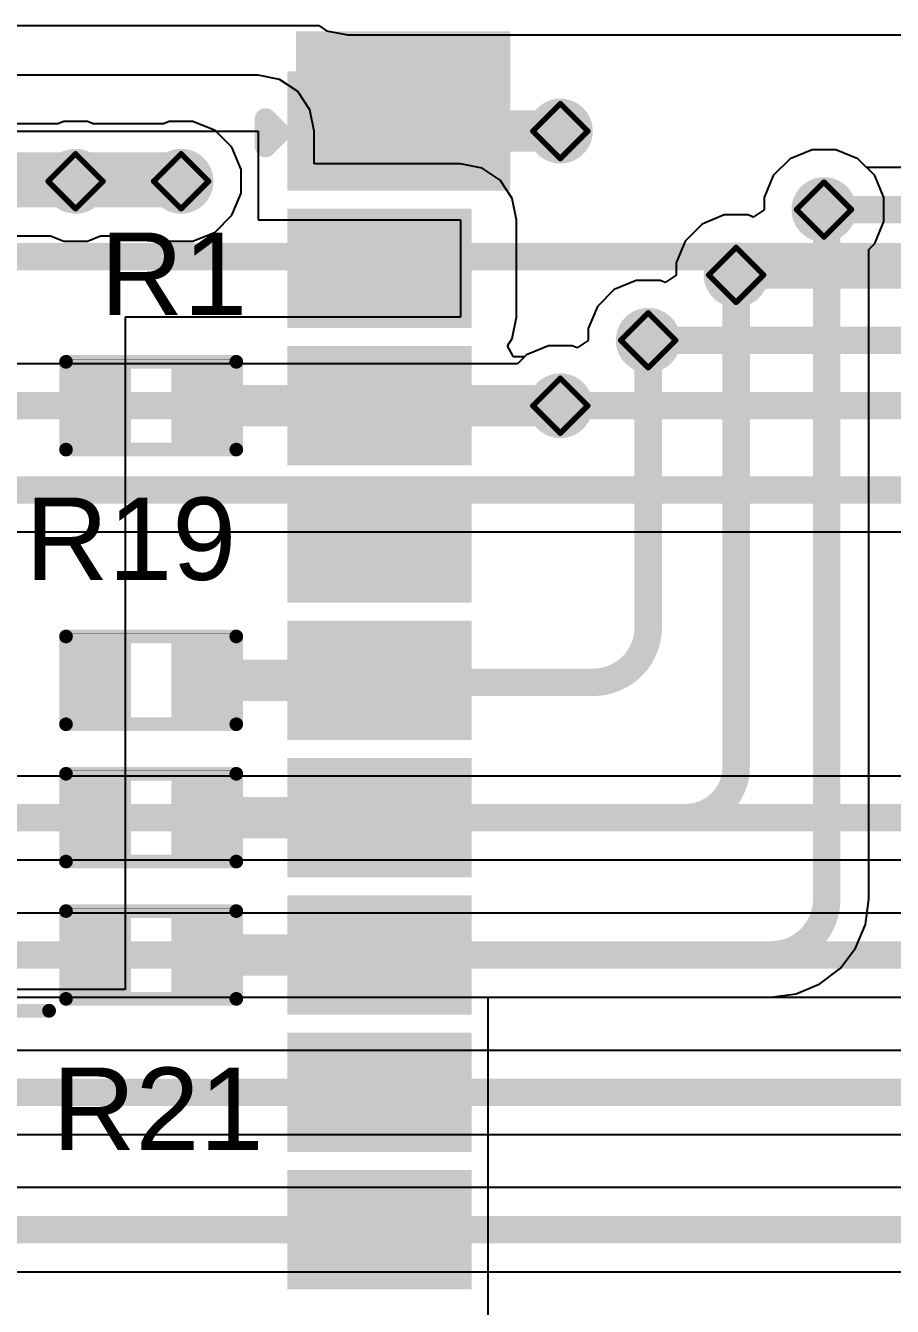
# Model space of a CAD drawing. Header units: inches. Extents: x -4 to 238, y -5 to 115.
# Drawn here: x 39 to 47.01, y 37.08 to 48.92 of the extents above; entities that cross this region are included whole.
import ezdxf

# ---------------------------------------------------------------- set-up
doc = ezdxf.new("R2010")
doc.units = ezdxf.units.IN
for name, color, linetype in [('Bottom Layer', 5, 'Continuous'), ('Drill Drawing', 1, 'Continuous'), ('Mechanical 13', 56, 'Continuous'), ('Top Layer', 1, 'Continuous'), ('Top Overlay', 2, 'Continuous'), ('Top Paste', 8, 'Continuous'), ('Top Solder', 216, 'Continuous'), ('Via Holes', 16, 'Continuous')]:
    doc.layers.add(name, color=color, linetype=linetype)
doc.styles.add('Arial', font='', dxfattribs={"height": 0.2})
doc.styles.get('Arial').set_extended_font_data('Arial')

# ---------------------------------------------------------------- blocks, each defined once
blk = doc.blocks.new('41_SMD_M______8')
at = {"layer": 'Top Layer'}
for points in [[(-9.5, 9.33), (-8, 9.33), (-8, 8.43), (-9.5, 8.43)], [(-9.5, 8.06), (-8, 8.06), (-8, 7.16), (-9.5, 7.16)], [(-9.5, 6.79), (-8, 6.79), (-8, 5.89), (-9.5, 5.89)], [(-9.5, 5.52), (-8, 5.52), (-8, 4.62), (-9.5, 4.62)], [(-9.5, 4.25), (-8, 4.25), (-8, 3.35), (-9.5, 3.35)], [(-9.5, 2.98), (-8, 2.98), (-8, 2.08), (-9.5, 2.08)], [(-9.5, 1.71), (-8, 1.71), (-8, 0.81), (-9.5, 0.81)], [(-9.5, 0.44), (-8, 0.44), (-8, -0.46), (-9.5, -0.46)], [(-9.5, -0.83), (-8, -0.83), (-8, -1.73), (-9.5, -1.73)]]:
    blk.add_hatch(color=1, dxfattribs=at).paths.add_polyline_path(points)
at = {"layer": 'Top Overlay'}
for points in [[(-9.521, 9.362), (-7.541, 9.362), (-7.541, 9.802), (-9.521, 9.802)], [(-7.959, 8.328), (-7.541, 8.328), (-7.541, 9.406), (-7.959, 9.406)]]:
    blk.add_hatch(color=2, dxfattribs=at).paths.add_polyline_path(points)
at = {"layer": 'Top Paste'}
for points in [[(-9.5, 9.33), (-8, 9.33), (-8, 8.43), (-9.5, 8.43)], [(-9.5, 8.06), (-8, 8.06), (-8, 7.16), (-9.5, 7.16)], [(-9.5, 6.79), (-8, 6.79), (-8, 5.89), (-9.5, 5.89)], [(-9.5, 5.52), (-8, 5.52), (-8, 4.62), (-9.5, 4.62)], [(-9.5, 4.25), (-8, 4.25), (-8, 3.35), (-9.5, 3.35)], [(-9.5, 2.98), (-8, 2.98), (-8, 2.08), (-9.5, 2.08)], [(-9.5, 1.71), (-8, 1.71), (-8, 0.81), (-9.5, 0.81)], [(-9.5, 0.44), (-8, 0.44), (-8, -0.46), (-9.5, -0.46)], [(-9.5, -0.83), (-8, -0.83), (-8, -1.73), (-9.5, -1.73)]]:
    blk.add_hatch(color=8, dxfattribs=at).paths.add_polyline_path(points)
at = {"layer": 'Top Solder'}
for points in [[(-9.602, 9.432), (-7.898, 9.432), (-7.898, 8.328), (-9.602, 8.328)], [(-9.602, 8.162), (-7.898, 8.162), (-7.898, 7.058), (-9.602, 7.058)], [(-9.602, 6.892), (-7.898, 6.892), (-7.898, 5.788), (-9.602, 5.788)], [(-9.602, 5.622), (-7.898, 5.622), (-7.898, 4.518), (-9.602, 4.518)], [(-9.602, 4.352), (-7.898, 4.352), (-7.898, 3.248), (-9.602, 3.248)], [(-9.602, 3.082), (-7.898, 3.082), (-7.898, 1.978), (-9.602, 1.978)], [(-9.602, 1.812), (-7.898, 1.812), (-7.898, 0.708), (-9.602, 0.708)], [(-9.602, 0.542), (-7.898, 0.542), (-7.898, -0.562), (-9.602, -0.562)], [(-9.602, -0.728), (-7.898, -0.728), (-7.898, -1.832), (-9.602, -1.832)]]:
    blk.add_hatch(color=216, dxfattribs=at).paths.add_polyline_path(points)
at = {"layer": 'Top Overlay'}
for points in [[(-9.804, 8.992, 0.2, 0.2, 0), (-9.677, 8.865, 0.2, 0.2, 0)], [(-9.804, 8.738, 0.2, 0.2, 0), (-9.804, 8.992, 0.2, 0.2, 0)], [(-9.804, 8.738, 0.2, 0.2, 0), (-9.677, 8.865, 0.2, 0.2, 0)]]:
    blk.add_lwpolyline(points, format="xyseb", dxfattribs=at)
for points in [[(-9.854, 8.992, 0.1, 0.1, 1), (-9.754, 8.992, 0.1, 0.1, 1)], [(-9.854, 8.992, 0.1, 0.1, 1), (-9.754, 8.992, 0.1, 0.1, 1)], [(-9.727, 8.865, 0.1, 0.1, 1), (-9.627, 8.865, 0.1, 0.1, 1)], [(-9.727, 8.865, 0.1, 0.1, 1), (-9.627, 8.865, 0.1, 0.1, 1)], [(-9.854, 8.738, 0.1, 0.1, 1), (-9.754, 8.738, 0.1, 0.1, 1)], [(-9.854, 8.738, 0.1, 0.1, 1), (-9.754, 8.738, 0.1, 0.1, 1)]]:
    blk.add_lwpolyline(points, format="xyseb", close=True, dxfattribs=at)
blk = doc.blocks.new('R___0402_22')
at = {"layer": 'Top Layer'}
for points in [[(-0.699, -0.318), (-0.699, 0.318), (-0.241, 0.318), (-0.241, -0.318)], [(0.241, -0.318), (0.241, 0.318), (0.699, 0.318), (0.699, -0.318)]]:
    blk.add_hatch(color=1, dxfattribs=at).paths.add_polyline_path(points)
at = {"layer": 'Top Paste'}
for points in [[(-0.699, -0.318), (-0.699, 0.318), (-0.241, 0.318), (-0.241, -0.318)], [(0.241, -0.318), (0.241, 0.318), (0.699, 0.318), (0.699, -0.318)]]:
    blk.add_hatch(color=8, dxfattribs=at).paths.add_polyline_path(points)
at = {"layer": 'Top Solder'}
for points in [[(-0.754, -0.373), (-0.754, 0.373), (-0.186, 0.373), (-0.186, -0.373)], [(0.186, -0.373), (0.186, 0.373), (0.754, 0.373), (0.754, -0.373)]]:
    blk.add_hatch(color=216, dxfattribs=at).paths.add_polyline_path(points)
at = {"layer": 'Top Overlay'}
for points in [[(-0.787, 0.406, 0.127, 0.127, 0), (-0.787, -0.406, 0.127, 0.127, 0)], [(0.787, 0.406, 0.127, 0.127, 0), (-0.787, 0.406, 0.127, 0.127, 0)], [(0.787, 0.406, 0.127, 0.127, 0), (0.787, -0.406, 0.127, 0.127, 0)], [(0.787, -0.406, 0.127, 0.127, 0), (-0.787, -0.406, 0.127, 0.127, 0)], [(0.813, -0.432, 0.00323, 0.00323, 0), (-0.813, -0.432, 0.00323, 0.00323, 0)]]:
    blk.add_lwpolyline(points, format="xyseb", dxfattribs=at)
for points in [[(-0.819, 0.406, 0.0635, 0.0635, 1), (-0.756, 0.406, 0.0635, 0.0635, 1)], [(-0.819, 0.406, 0.0635, 0.0635, 1), (-0.756, 0.406, 0.0635, 0.0635, 1)], [(0.756, 0.406, 0.0635, 0.0635, 1), (0.819, 0.406, 0.0635, 0.0635, 1)], [(0.756, 0.406, 0.0635, 0.0635, 1), (0.819, 0.406, 0.0635, 0.0635, 1)], [(-0.819, -0.406, 0.0635, 0.0635, 1), (-0.756, -0.406, 0.0635, 0.0635, 1)], [(-0.819, -0.406, 0.0635, 0.0635, 1), (-0.756, -0.406, 0.0635, 0.0635, 1)], [(0.756, -0.406, 0.0635, 0.0635, 1), (0.819, -0.406, 0.0635, 0.0635, 1)], [(0.756, -0.406, 0.0635, 0.0635, 1), (0.819, -0.406, 0.0635, 0.0635, 1)], [(-0.814, -0.432, 0.00161, 0.00161, 1), (-0.812, -0.432, 0.00161, 0.00161, 1)], [(0.812, -0.432, 0.00161, 0.00161, 1), (0.814, -0.432, 0.00161, 0.00161, 1)]]:
    blk.add_lwpolyline(points, format="xyseb", close=True, dxfattribs=at)
blk = doc.blocks.new('R___0402_23')
at = {"layer": 'Top Layer'}
for points in [[(-0.699, -0.318), (-0.699, 0.318), (-0.241, 0.318), (-0.241, -0.318)], [(0.241, -0.318), (0.241, 0.318), (0.699, 0.318), (0.699, -0.318)]]:
    blk.add_hatch(color=1, dxfattribs=at).paths.add_polyline_path(points)
at = {"layer": 'Top Paste'}
for points in [[(-0.699, -0.318), (-0.699, 0.318), (-0.241, 0.318), (-0.241, -0.318)], [(0.241, -0.318), (0.241, 0.318), (0.699, 0.318), (0.699, -0.318)]]:
    blk.add_hatch(color=8, dxfattribs=at).paths.add_polyline_path(points)
at = {"layer": 'Top Solder'}
for points in [[(-0.754, -0.373), (-0.754, 0.373), (-0.186, 0.373), (-0.186, -0.373)], [(0.186, -0.373), (0.186, 0.373), (0.754, 0.373), (0.754, -0.373)]]:
    blk.add_hatch(color=216, dxfattribs=at).paths.add_polyline_path(points)
at = {"layer": 'Top Overlay'}
for points in [[(-0.787, 0.406, 0.127, 0.127, 0), (-0.787, -0.406, 0.127, 0.127, 0)], [(0.787, 0.406, 0.127, 0.127, 0), (-0.787, 0.406, 0.127, 0.127, 0)], [(0.787, 0.406, 0.127, 0.127, 0), (0.787, -0.406, 0.127, 0.127, 0)], [(0.787, -0.406, 0.127, 0.127, 0), (-0.787, -0.406, 0.127, 0.127, 0)], [(0.813, -0.432, 0.00323, 0.00323, 0), (-0.813, -0.432, 0.00323, 0.00323, 0)]]:
    blk.add_lwpolyline(points, format="xyseb", dxfattribs=at)
for points in [[(-0.819, 0.406, 0.0635, 0.0635, 1), (-0.756, 0.406, 0.0635, 0.0635, 1)], [(-0.819, 0.406, 0.0635, 0.0635, 1), (-0.756, 0.406, 0.0635, 0.0635, 1)], [(0.756, 0.406, 0.0635, 0.0635, 1), (0.819, 0.406, 0.0635, 0.0635, 1)], [(0.756, 0.406, 0.0635, 0.0635, 1), (0.819, 0.406, 0.0635, 0.0635, 1)], [(-0.819, -0.406, 0.0635, 0.0635, 1), (-0.756, -0.406, 0.0635, 0.0635, 1)], [(-0.819, -0.406, 0.0635, 0.0635, 1), (-0.756, -0.406, 0.0635, 0.0635, 1)], [(0.756, -0.406, 0.0635, 0.0635, 1), (0.819, -0.406, 0.0635, 0.0635, 1)], [(0.756, -0.406, 0.0635, 0.0635, 1), (0.819, -0.406, 0.0635, 0.0635, 1)], [(-0.814, -0.432, 0.00161, 0.00161, 1), (-0.812, -0.432, 0.00161, 0.00161, 1)], [(0.812, -0.432, 0.00161, 0.00161, 1), (0.814, -0.432, 0.00161, 0.00161, 1)]]:
    blk.add_lwpolyline(points, format="xyseb", close=True, dxfattribs=at)
blk = doc.blocks.new('R___0402_24')
at = {"layer": 'Top Layer'}
for points in [[(-0.699, -0.318), (-0.699, 0.318), (-0.241, 0.318), (-0.241, -0.318)], [(0.241, -0.318), (0.241, 0.318), (0.699, 0.318), (0.699, -0.318)]]:
    blk.add_hatch(color=1, dxfattribs=at).paths.add_polyline_path(points)
at = {"layer": 'Top Paste'}
for points in [[(-0.699, -0.318), (-0.699, 0.318), (-0.241, 0.318), (-0.241, -0.318)], [(0.241, -0.318), (0.241, 0.318), (0.699, 0.318), (0.699, -0.318)]]:
    blk.add_hatch(color=8, dxfattribs=at).paths.add_polyline_path(points)
at = {"layer": 'Top Solder'}
for points in [[(-0.754, -0.373), (-0.754, 0.373), (-0.186, 0.373), (-0.186, -0.373)], [(0.186, -0.373), (0.186, 0.373), (0.754, 0.373), (0.754, -0.373)]]:
    blk.add_hatch(color=216, dxfattribs=at).paths.add_polyline_path(points)
at = {"layer": 'Top Overlay'}
for points in [[(-0.787, 0.406, 0.127, 0.127, 0), (-0.787, -0.406, 0.127, 0.127, 0)], [(0.787, 0.406, 0.127, 0.127, 0), (-0.787, 0.406, 0.127, 0.127, 0)], [(0.787, 0.406, 0.127, 0.127, 0), (0.787, -0.406, 0.127, 0.127, 0)], [(0.787, -0.406, 0.127, 0.127, 0), (-0.787, -0.406, 0.127, 0.127, 0)], [(0.813, -0.432, 0.00323, 0.00323, 0), (-0.813, -0.432, 0.00323, 0.00323, 0)]]:
    blk.add_lwpolyline(points, format="xyseb", dxfattribs=at)
for points in [[(-0.819, 0.406, 0.0635, 0.0635, 1), (-0.756, 0.406, 0.0635, 0.0635, 1)], [(-0.819, 0.406, 0.0635, 0.0635, 1), (-0.756, 0.406, 0.0635, 0.0635, 1)], [(0.756, 0.406, 0.0635, 0.0635, 1), (0.819, 0.406, 0.0635, 0.0635, 1)], [(0.756, 0.406, 0.0635, 0.0635, 1), (0.819, 0.406, 0.0635, 0.0635, 1)], [(-0.819, -0.406, 0.0635, 0.0635, 1), (-0.756, -0.406, 0.0635, 0.0635, 1)], [(-0.819, -0.406, 0.0635, 0.0635, 1), (-0.756, -0.406, 0.0635, 0.0635, 1)], [(0.756, -0.406, 0.0635, 0.0635, 1), (0.819, -0.406, 0.0635, 0.0635, 1)], [(0.756, -0.406, 0.0635, 0.0635, 1), (0.819, -0.406, 0.0635, 0.0635, 1)], [(-0.814, -0.432, 0.00161, 0.00161, 1), (-0.812, -0.432, 0.00161, 0.00161, 1)], [(0.812, -0.432, 0.00161, 0.00161, 1), (0.814, -0.432, 0.00161, 0.00161, 1)]]:
    blk.add_lwpolyline(points, format="xyseb", close=True, dxfattribs=at)
blk = doc.blocks.new('R___0402_42')
at = {"layer": 'Top Layer'}
for points in [[(-0.699, -0.318), (-0.699, 0.318), (-0.241, 0.318), (-0.241, -0.318)], [(0.241, -0.318), (0.241, 0.318), (0.699, 0.318), (0.699, -0.318)]]:
    blk.add_hatch(color=1, dxfattribs=at).paths.add_polyline_path(points)
at = {"layer": 'Top Paste'}
for points in [[(-0.699, -0.318), (-0.699, 0.318), (-0.241, 0.318), (-0.241, -0.318)], [(0.241, -0.318), (0.241, 0.318), (0.699, 0.318), (0.699, -0.318)]]:
    blk.add_hatch(color=8, dxfattribs=at).paths.add_polyline_path(points)
at = {"layer": 'Top Solder'}
for points in [[(-0.754, -0.373), (-0.754, 0.373), (-0.186, 0.373), (-0.186, -0.373)], [(0.186, -0.373), (0.186, 0.373), (0.754, 0.373), (0.754, -0.373)]]:
    blk.add_hatch(color=216, dxfattribs=at).paths.add_polyline_path(points)
at = {"layer": 'Top Overlay'}
for points in [[(-0.787, 0.406, 0.127, 0.127, 0), (-0.787, -0.406, 0.127, 0.127, 0)], [(0.787, 0.406, 0.127, 0.127, 0), (-0.787, 0.406, 0.127, 0.127, 0)], [(0.787, 0.406, 0.127, 0.127, 0), (0.787, -0.406, 0.127, 0.127, 0)], [(0.787, -0.406, 0.127, 0.127, 0), (-0.787, -0.406, 0.127, 0.127, 0)], [(0.813, -0.432, 0.00323, 0.00323, 0), (-0.813, -0.432, 0.00323, 0.00323, 0)]]:
    blk.add_lwpolyline(points, format="xyseb", dxfattribs=at)
for points in [[(-0.819, 0.406, 0.0635, 0.0635, 1), (-0.756, 0.406, 0.0635, 0.0635, 1)], [(-0.819, 0.406, 0.0635, 0.0635, 1), (-0.756, 0.406, 0.0635, 0.0635, 1)], [(0.756, 0.406, 0.0635, 0.0635, 1), (0.819, 0.406, 0.0635, 0.0635, 1)], [(0.756, 0.406, 0.0635, 0.0635, 1), (0.819, 0.406, 0.0635, 0.0635, 1)], [(-0.819, -0.406, 0.0635, 0.0635, 1), (-0.756, -0.406, 0.0635, 0.0635, 1)], [(-0.819, -0.406, 0.0635, 0.0635, 1), (-0.756, -0.406, 0.0635, 0.0635, 1)], [(0.756, -0.406, 0.0635, 0.0635, 1), (0.819, -0.406, 0.0635, 0.0635, 1)], [(0.756, -0.406, 0.0635, 0.0635, 1), (0.819, -0.406, 0.0635, 0.0635, 1)], [(-0.814, -0.432, 0.00161, 0.00161, 1), (-0.812, -0.432, 0.00161, 0.00161, 1)], [(0.812, -0.432, 0.00161, 0.00161, 1), (0.814, -0.432, 0.00161, 0.00161, 1)]]:
    blk.add_lwpolyline(points, format="xyseb", close=True, dxfattribs=at)
blk = doc.blocks.new('C____D_80')
at = {"layer": 'Top Layer'}
for points in [[(-4.25, 1.45), (-1.85, 1.45), (-1.85, -1.45), (-4.25, -1.45)], [(1.85, 1.45), (4.25, 1.45), (4.25, -1.45), (1.85, -1.45)]]:
    blk.add_hatch(color=1, dxfattribs=at).paths.add_polyline_path(points)
at = {"layer": 'Top Paste'}
for points in [[(-4.25, 1.45), (-1.85, 1.45), (-1.85, -1.45), (-4.25, -1.45)], [(1.85, 1.45), (4.25, 1.45), (4.25, -1.45), (1.85, -1.45)]]:
    blk.add_hatch(color=8, dxfattribs=at).paths.add_polyline_path(points)
at = {"layer": 'Top Solder'}
for points in [[(-4.352, 1.552), (-1.748, 1.552), (-1.748, -1.552), (-4.352, -1.552)], [(1.748, 1.552), (4.352, 1.552), (4.352, -1.552), (1.748, -1.552)]]:
    blk.add_hatch(color=216, dxfattribs=at).paths.add_polyline_path(points)
at = {"layer": 'Top Overlay'}
for points in [[(-4.293, 2.388, 0.127, 0.127, 0), (-4.293, 1.651, 0.127, 0.127, 0)], [(-3.65, 2.15, 0.127, 0.127, 0), (-3.65, 1.709, 0.127, 0.127, 0)], [(3.65, 2.15, 0.127, 0.127, 0), (-3.65, 2.15, 0.127, 0.127, 0)], [(3.65, 2.15, 0.127, 0.127, 0), (3.65, 1.709, 0.127, 0.127, 0)], [(-3.861, 2.007, 0.127, 0.127, 0), (-4.699, 2.007, 0.127, 0.127, 0)], [(-3.65, -2.15, 0.127, 0.127, 0), (-3.65, -1.709, 0.127, 0.127, 0)], [(3.65, -1.709, 0.127, 0.127, 0), (3.65, -2.15, 0.127, 0.127, 0)], [(3.65, -2.15, 0.127, 0.127, 0), (-3.65, -2.15, 0.127, 0.127, 0)]]:
    blk.add_lwpolyline(points, format="xyseb", dxfattribs=at)
for points in [[(-4.324, 2.388, 0.0635, 0.0635, 1), (-4.261, 2.388, 0.0635, 0.0635, 1)], [(-3.682, 2.15, 0.0635, 0.0635, 1), (-3.618, 2.15, 0.0635, 0.0635, 1)], [(-3.682, 2.15, 0.0635, 0.0635, 1), (-3.618, 2.15, 0.0635, 0.0635, 1)], [(3.618, 2.15, 0.0635, 0.0635, 1), (3.682, 2.15, 0.0635, 0.0635, 1)], [(3.618, 2.15, 0.0635, 0.0635, 1), (3.682, 2.15, 0.0635, 0.0635, 1)], [(-4.731, 2.007, 0.0635, 0.0635, 1), (-4.667, 2.007, 0.0635, 0.0635, 1)], [(-3.893, 2.007, 0.0635, 0.0635, 1), (-3.829, 2.007, 0.0635, 0.0635, 1)], [(-4.324, 1.651, 0.0635, 0.0635, 1), (-4.261, 1.651, 0.0635, 0.0635, 1)], [(-3.682, 1.709, 0.0635, 0.0635, 1), (-3.618, 1.709, 0.0635, 0.0635, 1)], [(3.618, 1.709, 0.0635, 0.0635, 1), (3.682, 1.709, 0.0635, 0.0635, 1)], [(-3.682, -1.709, 0.0635, 0.0635, 1), (-3.618, -1.709, 0.0635, 0.0635, 1)], [(3.618, -1.709, 0.0635, 0.0635, 1), (3.682, -1.709, 0.0635, 0.0635, 1)], [(-3.682, -2.15, 0.0635, 0.0635, 1), (-3.618, -2.15, 0.0635, 0.0635, 1)], [(-3.682, -2.15, 0.0635, 0.0635, 1), (-3.618, -2.15, 0.0635, 0.0635, 1)], [(3.618, -2.15, 0.0635, 0.0635, 1), (3.682, -2.15, 0.0635, 0.0635, 1)], [(3.618, -2.15, 0.0635, 0.0635, 1), (3.682, -2.15, 0.0635, 0.0635, 1)]]:
    blk.add_lwpolyline(points, format="xyseb", close=True, dxfattribs=at)

msp = doc.modelspace()

# ---------------------------------------------------------------- hatches: boundary and pattern name
at = {"layer": 'Bottom Layer'}
h = msp.add_hatch(color=5, dxfattribs=at)
edge = h.paths.add_edge_path()
edge.add_arc((43.942, 47.948), 0.3, 0, 360)
h = msp.add_hatch(color=5, dxfattribs=at)
edge = h.paths.add_edge_path()
edge.add_arc((39.459, 47.484), 0.3, 0, 360)
h = msp.add_hatch(color=5, dxfattribs=at)
edge = h.paths.add_edge_path()
edge.add_arc((40.435, 47.484), 0.3, 0, 360)
h = msp.add_hatch(color=5, dxfattribs=at)
edge = h.paths.add_edge_path()
edge.add_arc((46.38, 47.222), 0.3, 0, 360)
h = msp.add_hatch(color=5, dxfattribs=at)
edge = h.paths.add_edge_path()
edge.add_arc((45.568, 46.618), 0.3, 0, 360)
h = msp.add_hatch(color=5, dxfattribs=at)
edge = h.paths.add_edge_path()
edge.add_arc((44.755, 46.013), 0.3, 0, 360)
h = msp.add_hatch(color=5, dxfattribs=at)
edge = h.paths.add_edge_path()
edge.add_arc((43.942, 45.408), 0.3, 0, 360)
at = {"layer": 'Top Layer'}
h = msp.add_hatch(color=1, dxfattribs=at)
edge = h.paths.add_edge_path()
edge.add_arc((43.942, 47.948), 0.3, 0, 360)
h = msp.add_hatch(color=1, dxfattribs=at)
edge = h.paths.add_edge_path()
edge.add_arc((39.459, 47.484), 0.3, 0, 360)
h = msp.add_hatch(color=1, dxfattribs=at)
edge = h.paths.add_edge_path()
edge.add_arc((40.435, 47.484), 0.3, 0, 360)
h = msp.add_hatch(color=1, dxfattribs=at)
edge = h.paths.add_edge_path()
edge.add_arc((46.38, 47.222), 0.3, 0, 360)
h = msp.add_hatch(color=1, dxfattribs=at)
edge = h.paths.add_edge_path()
edge.add_arc((45.568, 46.618), 0.3, 0, 360)
h = msp.add_hatch(color=1, dxfattribs=at)
edge = h.paths.add_edge_path()
edge.add_arc((44.755, 46.013), 0.3, 0, 360)
h = msp.add_hatch(color=1, dxfattribs=at)
edge = h.paths.add_edge_path()
edge.add_arc((43.942, 45.408), 0.3, 0, 360)
at = {"layer": 'Via Holes'}
h = msp.add_hatch(color=7, dxfattribs=at)
edge = h.paths.add_edge_path()
edge.add_arc((43.942, 47.948), 0.15, 0, 360)
h = msp.add_hatch(color=7, dxfattribs=at)
edge = h.paths.add_edge_path()
edge.add_arc((39.459, 47.484), 0.15, 0, 360)
h = msp.add_hatch(color=7, dxfattribs=at)
edge = h.paths.add_edge_path()
edge.add_arc((40.435, 47.484), 0.15, 0, 360)
h = msp.add_hatch(color=7, dxfattribs=at)
edge = h.paths.add_edge_path()
edge.add_arc((46.38, 47.222), 0.15, 0, 360)
h = msp.add_hatch(color=7, dxfattribs=at)
edge = h.paths.add_edge_path()
edge.add_arc((45.568, 46.618), 0.15, 0, 360)
h = msp.add_hatch(color=7, dxfattribs=at)
edge = h.paths.add_edge_path()
edge.add_arc((44.755, 46.013), 0.15, 0, 360)
h = msp.add_hatch(color=7, dxfattribs=at)
edge = h.paths.add_edge_path()
edge.add_arc((43.942, 45.408), 0.15, 0, 360)

# ---------------------------------------------------------------- linework, layer by layer
at = {"layer": 'Bottom Layer'}
for p, q in [((26.924, 48.924), (41.709, 48.924)), ((41.709, 48.924), (41.779, 48.876)), ((41.779, 48.876), (41.977, 48.837)), ((41.977, 48.837), (60.062, 48.837)), ((39.296, 48.016), (18.03, 48.016)), ((39.349, 48.038), (39.296, 48.016)), ((39.57, 48.038), (39.349, 48.038)), ((39.623, 48.016), (39.57, 48.038)), ((40.272, 48.016), (39.623, 48.016)), ((40.325, 48.038), (40.272, 48.016)), ((40.545, 48.038), (40.325, 48.038)), ((40.749, 47.954), (40.545, 48.038)), ((40.905, 47.798), (40.749, 47.954)), ((40.989, 47.594), (40.905, 47.798)), ((46.27, 47.776), (46.067, 47.692)), ((46.491, 47.776), (46.27, 47.776)), ((46.694, 47.692), (46.491, 47.776)), ((46.067, 47.692), (45.911, 47.536)), ((46.775, 47.611), (46.694, 47.692)), ((40.989, 47.374), (40.989, 47.594)), ((45.911, 47.536), (45.826, 47.333)), ((84.108, 47.611), (46.775, 47.611)), ((40.905, 47.17), (40.989, 47.374)), ((45.826, 47.333), (45.826, 47.22)), ((40.749, 47.014), (40.905, 47.17)), ((45.457, 47.172), (45.254, 47.087)), ((45.678, 47.172), (45.457, 47.172)), ((45.725, 47.152), (45.678, 47.172)), ((45.826, 47.22), (45.725, 47.152)), ((45.254, 47.087), (45.098, 46.931)), ((18.03, 46.98), (39.228, 46.98)), ((39.228, 46.98), (39.349, 46.93)), ((39.349, 46.93), (39.57, 46.93)), ((39.57, 46.93), (39.69, 46.98)), ((39.69, 46.98), (40.204, 46.98)), ((40.204, 46.98), (40.325, 46.93)), ((40.325, 46.93), (40.545, 46.93)), ((40.545, 46.93), (40.749, 47.014)), ((45.098, 46.931), (45.014, 46.728)), ((45.014, 46.728), (45.014, 46.615)), ((44.645, 46.567), (44.441, 46.482)), ((44.865, 46.567), (44.645, 46.567)), ((44.912, 46.547), (44.865, 46.567)), ((45.014, 46.615), (44.912, 46.547)), ((44.441, 46.482), (44.285, 46.327)), ((44.285, 46.327), (44.201, 46.123)), ((44.201, 46.123), (44.201, 46.01)), ((43.832, 45.962), (43.628, 45.878)), ((44.052, 45.962), (43.832, 45.962)), ((44.099, 45.942), (44.052, 45.962)), ((44.201, 46.01), (44.099, 45.942)), ((43.628, 45.878), (43.547, 45.796)), ((43.547, 45.796), (35.776, 45.796)), ((56.196, 44.239), (30.265, 44.239)), ((34.406, 41.986), (47.092, 41.986)), ((34.507, 41.209), (57.943, 41.209)), ((57.943, 40.716), (35.015, 40.716)), ((35.116, 39.939), (57.943, 39.939)), ((57.943, 39.446), (35.706, 39.446)), ((35.605, 38.669), (57.943, 38.669)), ((57.943, 38.176), (36.116, 38.176)), ((36.116, 37.399), (57.943, 37.399))]:
    msp.add_line(p, q, dxfattribs=at)
for points in [[(18.03, 47.498, 0.508, 0.508, 0), (40.435, 47.498, 0.508, 0.508, 0)], [(40.435, 47.484, 0.508, 0.508, 0), (40.435, 47.498, 0.508, 0.508, 0)], [(46.38, 47.222, 0.254, 0.254, 0), (84.108, 47.222, 0.254, 0.254, 0)], [(45.568, 46.618, 0.254, 0.254, 0), (82.526, 46.618, 0.254, 0.254, 0)], [(44.628, 46.013, 0.254, 0.254, 0), (81.882, 46.013, 0.254, 0.254, 0)], [(35.381, 45.408, 0.254, 0.254, 0), (43.942, 45.408, 0.254, 0.254, 0)], [(43.942, 45.408, 0.254, 0.254, 0), (63.052, 45.408, 0.254, 0.254, 0)], [(17.061, 44.628, 0.254, 0.254, 0), (56.591, 44.628, 0.254, 0.254, 0)], [(34.406, 41.598, 0.254, 0.254, 0), (58.338, 41.598, 0.254, 0.254, 0)], [(35.015, 40.328, 0.254, 0.254, 0), (58.338, 40.328, 0.254, 0.254, 0)], [(35.605, 39.058, 0.254, 0.254, 0), (58.338, 39.058, 0.254, 0.254, 0)], [(36.116, 37.788, 0.254, 0.254, 0), (58.338, 37.788, 0.254, 0.254, 0)]]:
    msp.add_lwpolyline(points, format="xyseb", dxfattribs=at)
for points in [[(40.308, 47.498, 0.254, 0.254, 1), (40.562, 47.498, 0.254, 0.254, 1)], [(40.308, 47.498, 0.254, 0.254, 1), (40.562, 47.498, 0.254, 0.254, 1)], [(40.308, 47.484, 0.254, 0.254, 1), (40.562, 47.484, 0.254, 0.254, 1)], [(46.317, 47.222, 0.127, 0.127, 1), (46.444, 47.222, 0.127, 0.127, 1)], [(45.504, 46.618, 0.127, 0.127, 1), (45.631, 46.618, 0.127, 0.127, 1)], [(44.564, 46.013, 0.127, 0.127, 1), (44.691, 46.013, 0.127, 0.127, 1)], [(43.879, 45.408, 0.127, 0.127, 1), (44.005, 45.408, 0.127, 0.127, 1)], [(43.879, 45.408, 0.127, 0.127, 1), (44.005, 45.408, 0.127, 0.127, 1)]]:
    msp.add_lwpolyline(points, format="xyseb", close=True, dxfattribs=at)
at = {"layer": 'Drill Drawing'}
for points in [[(43.688, 47.948, 0.0508, 0.0508, 0), (43.942, 48.202, 0.0508, 0.0508, 0)], [(43.942, 48.202, 0.0508, 0.0508, 0), (44.196, 47.948, 0.0508, 0.0508, 0)], [(43.688, 47.948, 0.0508, 0.0508, 0), (43.942, 47.694, 0.0508, 0.0508, 0)], [(43.942, 47.694, 0.0508, 0.0508, 0), (44.196, 47.948, 0.0508, 0.0508, 0)], [(39.205, 47.484, 0.0508, 0.0508, 0), (39.459, 47.738, 0.0508, 0.0508, 0)], [(39.459, 47.738, 0.0508, 0.0508, 0), (39.713, 47.484, 0.0508, 0.0508, 0)], [(40.181, 47.484, 0.0508, 0.0508, 0), (40.435, 47.738, 0.0508, 0.0508, 0)], [(40.435, 47.738, 0.0508, 0.0508, 0), (40.689, 47.484, 0.0508, 0.0508, 0)], [(39.205, 47.484, 0.0508, 0.0508, 0), (39.459, 47.23, 0.0508, 0.0508, 0)], [(39.459, 47.23, 0.0508, 0.0508, 0), (39.713, 47.484, 0.0508, 0.0508, 0)], [(40.181, 47.484, 0.0508, 0.0508, 0), (40.435, 47.23, 0.0508, 0.0508, 0)], [(40.435, 47.23, 0.0508, 0.0508, 0), (40.689, 47.484, 0.0508, 0.0508, 0)], [(46.126, 47.222, 0.0508, 0.0508, 0), (46.38, 47.476, 0.0508, 0.0508, 0)], [(46.38, 47.476, 0.0508, 0.0508, 0), (46.634, 47.222, 0.0508, 0.0508, 0)], [(46.126, 47.222, 0.0508, 0.0508, 0), (46.38, 46.968, 0.0508, 0.0508, 0)], [(46.38, 46.968, 0.0508, 0.0508, 0), (46.634, 47.222, 0.0508, 0.0508, 0)], [(45.314, 46.618, 0.0508, 0.0508, 0), (45.568, 46.872, 0.0508, 0.0508, 0)], [(45.568, 46.872, 0.0508, 0.0508, 0), (45.822, 46.618, 0.0508, 0.0508, 0)], [(45.314, 46.618, 0.0508, 0.0508, 0), (45.568, 46.364, 0.0508, 0.0508, 0)], [(45.568, 46.364, 0.0508, 0.0508, 0), (45.822, 46.618, 0.0508, 0.0508, 0)], [(44.501, 46.013, 0.0508, 0.0508, 0), (44.755, 46.267, 0.0508, 0.0508, 0)], [(44.755, 46.267, 0.0508, 0.0508, 0), (45.009, 46.013, 0.0508, 0.0508, 0)], [(44.501, 46.013, 0.0508, 0.0508, 0), (44.755, 45.759, 0.0508, 0.0508, 0)], [(44.755, 45.759, 0.0508, 0.0508, 0), (45.009, 46.013, 0.0508, 0.0508, 0)], [(43.688, 45.408, 0.0508, 0.0508, 0), (43.942, 45.662, 0.0508, 0.0508, 0)], [(43.942, 45.662, 0.0508, 0.0508, 0), (44.196, 45.408, 0.0508, 0.0508, 0)], [(43.688, 45.408, 0.0508, 0.0508, 0), (43.942, 45.154, 0.0508, 0.0508, 0)], [(43.942, 45.154, 0.0508, 0.0508, 0), (44.196, 45.408, 0.0508, 0.0508, 0)]]:
    msp.add_lwpolyline(points, format="xyseb", dxfattribs=at)
for points in [[(43.929, 48.202, 0.0254, 0.0254, 1), (43.955, 48.202, 0.0254, 0.0254, 1)], [(43.929, 48.202, 0.0254, 0.0254, 1), (43.955, 48.202, 0.0254, 0.0254, 1)], [(43.675, 47.948, 0.0254, 0.0254, 1), (43.701, 47.948, 0.0254, 0.0254, 1)], [(43.675, 47.948, 0.0254, 0.0254, 1), (43.701, 47.948, 0.0254, 0.0254, 1)], [(44.183, 47.948, 0.0254, 0.0254, 1), (44.209, 47.948, 0.0254, 0.0254, 1)], [(44.183, 47.948, 0.0254, 0.0254, 1), (44.209, 47.948, 0.0254, 0.0254, 1)], [(39.447, 47.738, 0.0254, 0.0254, 1), (39.472, 47.738, 0.0254, 0.0254, 1)], [(39.447, 47.738, 0.0254, 0.0254, 1), (39.472, 47.738, 0.0254, 0.0254, 1)], [(40.422, 47.738, 0.0254, 0.0254, 1), (40.448, 47.738, 0.0254, 0.0254, 1)], [(40.422, 47.738, 0.0254, 0.0254, 1), (40.448, 47.738, 0.0254, 0.0254, 1)], [(43.929, 47.694, 0.0254, 0.0254, 1), (43.955, 47.694, 0.0254, 0.0254, 1)], [(43.929, 47.694, 0.0254, 0.0254, 1), (43.955, 47.694, 0.0254, 0.0254, 1)], [(39.193, 47.484, 0.0254, 0.0254, 1), (39.218, 47.484, 0.0254, 0.0254, 1)], [(39.193, 47.484, 0.0254, 0.0254, 1), (39.218, 47.484, 0.0254, 0.0254, 1)], [(39.701, 47.484, 0.0254, 0.0254, 1), (39.726, 47.484, 0.0254, 0.0254, 1)], [(39.701, 47.484, 0.0254, 0.0254, 1), (39.726, 47.484, 0.0254, 0.0254, 1)], [(40.168, 47.484, 0.0254, 0.0254, 1), (40.194, 47.484, 0.0254, 0.0254, 1)], [(40.168, 47.484, 0.0254, 0.0254, 1), (40.194, 47.484, 0.0254, 0.0254, 1)], [(40.676, 47.484, 0.0254, 0.0254, 1), (40.702, 47.484, 0.0254, 0.0254, 1)], [(40.676, 47.484, 0.0254, 0.0254, 1), (40.702, 47.484, 0.0254, 0.0254, 1)], [(46.368, 47.476, 0.0254, 0.0254, 1), (46.393, 47.476, 0.0254, 0.0254, 1)], [(46.368, 47.476, 0.0254, 0.0254, 1), (46.393, 47.476, 0.0254, 0.0254, 1)], [(39.447, 47.23, 0.0254, 0.0254, 1), (39.472, 47.23, 0.0254, 0.0254, 1)], [(39.447, 47.23, 0.0254, 0.0254, 1), (39.472, 47.23, 0.0254, 0.0254, 1)], [(40.422, 47.23, 0.0254, 0.0254, 1), (40.448, 47.23, 0.0254, 0.0254, 1)], [(40.422, 47.23, 0.0254, 0.0254, 1), (40.448, 47.23, 0.0254, 0.0254, 1)], [(46.114, 47.222, 0.0254, 0.0254, 1), (46.139, 47.222, 0.0254, 0.0254, 1)], [(46.114, 47.222, 0.0254, 0.0254, 1), (46.139, 47.222, 0.0254, 0.0254, 1)], [(46.622, 47.222, 0.0254, 0.0254, 1), (46.647, 47.222, 0.0254, 0.0254, 1)], [(46.622, 47.222, 0.0254, 0.0254, 1), (46.647, 47.222, 0.0254, 0.0254, 1)], [(46.368, 46.968, 0.0254, 0.0254, 1), (46.393, 46.968, 0.0254, 0.0254, 1)], [(46.368, 46.968, 0.0254, 0.0254, 1), (46.393, 46.968, 0.0254, 0.0254, 1)], [(45.555, 46.872, 0.0254, 0.0254, 1), (45.58, 46.872, 0.0254, 0.0254, 1)], [(45.555, 46.872, 0.0254, 0.0254, 1), (45.58, 46.872, 0.0254, 0.0254, 1)], [(45.301, 46.618, 0.0254, 0.0254, 1), (45.326, 46.618, 0.0254, 0.0254, 1)], [(45.301, 46.618, 0.0254, 0.0254, 1), (45.326, 46.618, 0.0254, 0.0254, 1)], [(45.809, 46.618, 0.0254, 0.0254, 1), (45.834, 46.618, 0.0254, 0.0254, 1)], [(45.809, 46.618, 0.0254, 0.0254, 1), (45.834, 46.618, 0.0254, 0.0254, 1)], [(45.555, 46.364, 0.0254, 0.0254, 1), (45.58, 46.364, 0.0254, 0.0254, 1)], [(45.555, 46.364, 0.0254, 0.0254, 1), (45.58, 46.364, 0.0254, 0.0254, 1)], [(44.742, 46.267, 0.0254, 0.0254, 1), (44.767, 46.267, 0.0254, 0.0254, 1)], [(44.742, 46.267, 0.0254, 0.0254, 1), (44.767, 46.267, 0.0254, 0.0254, 1)], [(44.488, 46.013, 0.0254, 0.0254, 1), (44.513, 46.013, 0.0254, 0.0254, 1)], [(44.488, 46.013, 0.0254, 0.0254, 1), (44.513, 46.013, 0.0254, 0.0254, 1)], [(44.996, 46.013, 0.0254, 0.0254, 1), (45.022, 46.013, 0.0254, 0.0254, 1)], [(44.996, 46.013, 0.0254, 0.0254, 1), (45.022, 46.013, 0.0254, 0.0254, 1)], [(44.742, 45.759, 0.0254, 0.0254, 1), (44.767, 45.759, 0.0254, 0.0254, 1)], [(44.742, 45.759, 0.0254, 0.0254, 1), (44.767, 45.759, 0.0254, 0.0254, 1)], [(43.929, 45.662, 0.0254, 0.0254, 1), (43.955, 45.662, 0.0254, 0.0254, 1)], [(43.929, 45.662, 0.0254, 0.0254, 1), (43.955, 45.662, 0.0254, 0.0254, 1)], [(43.675, 45.408, 0.0254, 0.0254, 1), (43.701, 45.408, 0.0254, 0.0254, 1)], [(43.675, 45.408, 0.0254, 0.0254, 1), (43.701, 45.408, 0.0254, 0.0254, 1)], [(44.183, 45.408, 0.0254, 0.0254, 1), (44.209, 45.408, 0.0254, 0.0254, 1)], [(44.183, 45.408, 0.0254, 0.0254, 1), (44.209, 45.408, 0.0254, 0.0254, 1)], [(43.929, 45.154, 0.0254, 0.0254, 1), (43.955, 45.154, 0.0254, 0.0254, 1)], [(43.929, 45.154, 0.0254, 0.0254, 1), (43.955, 45.154, 0.0254, 0.0254, 1)]]:
    msp.add_lwpolyline(points, format="xyseb", close=True, dxfattribs=at)
at = {"layer": 'Mechanical 13'}
msp.add_lwpolyline([(-1.727, 46.786, 0.254, 0.254, 0), (58.273, 46.786, 0.254, 0.254, 0)], format="xyseb", dxfattribs=at)
at = {"layer": 'Top Layer'}
for p, q in [((26.924, 48.924), (41.709, 48.924)), ((41.709, 48.924), (41.779, 48.876)), ((41.779, 48.876), (41.977, 48.837)), ((41.977, 48.837), (60.062, 48.837)), ((41.148, 48.466), (37.935, 48.466)), ((41.346, 48.426), (41.148, 48.466)), ((41.514, 48.314), (41.346, 48.426)), ((41.627, 48.146), (41.514, 48.314)), ((41.666, 47.948), (41.627, 48.146)), ((37.935, 47.948), (41.148, 47.948)), ((41.148, 47.948), (41.148, 47.128)), ((41.666, 47.646), (41.666, 47.948)), ((46.27, 47.776), (46.067, 47.692)), ((46.491, 47.776), (46.27, 47.776)), ((46.694, 47.692), (46.491, 47.776)), ((43.02, 47.646), (41.666, 47.646)), ((43.218, 47.606), (43.02, 47.646)), ((46.067, 47.692), (45.911, 47.536)), ((46.85, 47.536), (46.694, 47.692)), ((43.386, 47.494), (43.218, 47.606)), ((45.911, 47.536), (45.826, 47.333)), ((46.934, 47.333), (46.85, 47.536)), ((43.498, 47.326), (43.386, 47.494)), ((43.538, 47.128), (43.498, 47.326)), ((45.826, 47.333), (45.826, 47.22)), ((46.934, 47.112), (46.934, 47.333)), ((45.457, 47.172), (45.254, 47.087)), ((45.678, 47.172), (45.457, 47.172)), ((45.725, 47.152), (45.678, 47.172)), ((45.826, 47.22), (45.725, 47.152)), ((41.148, 47.128), (43.02, 47.128)), ((43.02, 47.128), (43.02, 46.228)), ((43.538, 46.228), (43.538, 47.128)), ((45.254, 47.087), (45.098, 46.931)), ((46.85, 46.909), (46.934, 47.112)), ((45.098, 46.931), (45.014, 46.728)), ((46.794, 46.853), (46.85, 46.909)), ((46.794, 40.845), (46.794, 46.853)), ((45.014, 46.728), (45.014, 46.615)), ((44.645, 46.567), (44.441, 46.482)), ((44.865, 46.567), (44.645, 46.567)), ((44.912, 46.547), (44.865, 46.567)), ((45.014, 46.615), (44.912, 46.547)), ((44.441, 46.482), (44.285, 46.327)), ((44.285, 46.327), (44.201, 46.123)), ((39.917, 46.228), (39.917, 40.01)), ((43.02, 46.228), (39.917, 46.228)), ((43.498, 46.03), (43.538, 46.228)), ((44.201, 46.123), (44.201, 46.01)), ((43.454, 45.963), (43.498, 46.03)), ((43.508, 45.861), (43.454, 45.963)), ((43.832, 45.962), (43.628, 45.878)), ((44.052, 45.962), (43.832, 45.962)), ((44.099, 45.942), (44.052, 45.962)), ((44.201, 46.01), (44.099, 45.942)), ((43.612, 45.861), (43.508, 45.861)), ((43.628, 45.878), (43.612, 45.861)), ((46.764, 40.61), (46.795, 40.845)), ((46.795, 40.845), (46.794, 40.845)), ((46.673, 40.392), (46.764, 40.61)), ((46.529, 40.204), (46.673, 40.392)), ((46.342, 40.061), (46.529, 40.204)), ((46.123, 39.97), (46.342, 40.061)), ((39.917, 40.01), (34.485, 40.01)), ((43.274, 38.354), (43.274, 39.939)), ((43.274, 39.939), (45.889, 39.939)), ((45.889, 39.939), (46.123, 39.97)), ((45.889, 39.939), (45.889, 39.939)), ((43.274, 36.906), (43.274, 38.354))]:
    msp.add_line(p, q, dxfattribs=at)
for points in [[(42.27, 47.948, 0.381, 0.381, 0), (43.942, 47.948, 0.381, 0.381, 0)], [(46.38, 47.222, 0.254, 0.254, -0.414214), (46.406, 47.197, 0.254, 0.254, 0)], [(46.406, 40.845, 0.254, 0.254, 0), (46.406, 47.197, 0.254, 0.254, 0)], [(45.568, 42.067, 0.254, 0.254, 0), (45.568, 46.618, 0.254, 0.254, 0)], [(44.755, 43.358, 0.254, 0.254, 0), (44.755, 46.013, 0.254, 0.254, 0)], [(40.628, 45.408, 0.381, 0.381, 0), (42.27, 45.408, 0.381, 0.381, 0)], [(42.27, 45.408, 0.381, 0.381, 0), (43.942, 45.408, 0.381, 0.381, 0)], [(44.755, 43.358, 0.254, 0.254, -0.414214), (44.247, 42.85, 0.254, 0.254, 0)], [(40.628, 42.868, 0.381, 0.381, 0), (42.27, 42.868, 0.381, 0.381, 0)], [(42.288, 42.85, 0.254, 0.254, 0), (44.247, 42.85, 0.254, 0.254, 0)], [(45.568, 42.067, 0.254, 0.254, -0.414214), (45.099, 41.598, 0.254, 0.254, 0)], [(40.628, 41.598, 0.381, 0.381, 0), (42.27, 41.598, 0.381, 0.381, 0)], [(42.27, 41.598, 0.254, 0.254, 0), (45.099, 41.598, 0.254, 0.254, 0)], [(45.099, 41.598, 0.254, 0.254, 0), (45.1, 41.598, 0.254, 0.254, 0)], [(46.406, 40.845, 0.254, 0.254, -0.414214), (45.889, 40.328, 0.254, 0.254, 0)], [(40.628, 40.328, 0.381, 0.381, 0), (42.27, 40.328, 0.381, 0.381, 0)], [(42.27, 40.328, 0.254, 0.254, 0), (45.889, 40.328, 0.254, 0.254, 0)], [(45.889, 40.328, 0.254, 0.254, 0), (45.89, 40.328, 0.254, 0.254, 0)], [(37.312, 39.058, 0.254, 0.254, 0), (42.27, 39.058, 0.254, 0.254, 0)], [(38.169, 37.788, 0.254, 0.254, 0), (42.27, 37.788, 0.254, 0.254, 0)]]:
    msp.add_lwpolyline(points, format="xyseb", dxfattribs=at)
for points in [[(42.175, 47.948, 0.191, 0.191, 1), (42.365, 47.948, 0.191, 0.191, 1)], [(43.847, 47.948, 0.191, 0.191, 1), (44.037, 47.948, 0.191, 0.191, 1)], [(46.317, 47.222, 0.127, 0.127, 1), (46.444, 47.222, 0.127, 0.127, 1)], [(46.342, 47.197, 0.127, 0.127, 1), (46.469, 47.197, 0.127, 0.127, 1)], [(46.342, 47.197, 0.127, 0.127, 1), (46.469, 47.197, 0.127, 0.127, 1)], [(45.504, 46.618, 0.127, 0.127, 1), (45.631, 46.618, 0.127, 0.127, 1)], [(44.691, 46.013, 0.127, 0.127, 1), (44.818, 46.013, 0.127, 0.127, 1)], [(40.533, 45.408, 0.191, 0.191, 1), (40.723, 45.408, 0.191, 0.191, 1)], [(42.175, 45.408, 0.191, 0.191, 1), (42.365, 45.408, 0.191, 0.191, 1)], [(42.175, 45.408, 0.191, 0.191, 1), (42.365, 45.408, 0.191, 0.191, 1)], [(43.847, 45.408, 0.191, 0.191, 1), (44.037, 45.408, 0.191, 0.191, 1)], [(44.691, 43.358, 0.127, 0.127, 1), (44.818, 43.358, 0.127, 0.127, 1)], [(44.691, 43.358, 0.127, 0.127, 1), (44.818, 43.358, 0.127, 0.127, 1)], [(40.533, 42.868, 0.191, 0.191, 1), (40.723, 42.868, 0.191, 0.191, 1)], [(42.175, 42.868, 0.191, 0.191, 1), (42.365, 42.868, 0.191, 0.191, 1)], [(42.224, 42.85, 0.127, 0.127, 1), (42.351, 42.85, 0.127, 0.127, 1)], [(44.184, 42.85, 0.127, 0.127, 1), (44.311, 42.85, 0.127, 0.127, 1)], [(44.184, 42.85, 0.127, 0.127, 1), (44.311, 42.85, 0.127, 0.127, 1)], [(45.504, 42.067, 0.127, 0.127, 1), (45.631, 42.067, 0.127, 0.127, 1)], [(45.504, 42.067, 0.127, 0.127, 1), (45.631, 42.067, 0.127, 0.127, 1)], [(40.533, 41.598, 0.191, 0.191, 1), (40.723, 41.598, 0.191, 0.191, 1)], [(42.175, 41.598, 0.191, 0.191, 1), (42.365, 41.598, 0.191, 0.191, 1)], [(42.206, 41.598, 0.127, 0.127, 1), (42.333, 41.598, 0.127, 0.127, 1)], [(45.035, 41.598, 0.127, 0.127, 1), (45.162, 41.598, 0.127, 0.127, 1)], [(45.035, 41.598, 0.127, 0.127, 1), (45.162, 41.598, 0.127, 0.127, 1)], [(45.035, 41.598, 0.127, 0.127, 1), (45.162, 41.598, 0.127, 0.127, 1)], [(45.036, 41.598, 0.127, 0.127, 1), (45.163, 41.598, 0.127, 0.127, 1)], [(46.342, 40.845, 0.127, 0.127, 1), (46.469, 40.845, 0.127, 0.127, 1)], [(46.342, 40.845, 0.127, 0.127, 1), (46.469, 40.845, 0.127, 0.127, 1)], [(40.533, 40.328, 0.191, 0.191, 1), (40.723, 40.328, 0.191, 0.191, 1)], [(42.175, 40.328, 0.191, 0.191, 1), (42.365, 40.328, 0.191, 0.191, 1)], [(42.206, 40.328, 0.127, 0.127, 1), (42.333, 40.328, 0.127, 0.127, 1)], [(45.826, 40.328, 0.127, 0.127, 1), (45.953, 40.328, 0.127, 0.127, 1)], [(45.826, 40.328, 0.127, 0.127, 1), (45.953, 40.328, 0.127, 0.127, 1)], [(45.826, 40.328, 0.127, 0.127, 1), (45.953, 40.328, 0.127, 0.127, 1)], [(45.827, 40.328, 0.127, 0.127, 1), (45.954, 40.328, 0.127, 0.127, 1)], [(42.206, 39.058, 0.127, 0.127, 1), (42.333, 39.058, 0.127, 0.127, 1)], [(42.206, 37.788, 0.127, 0.127, 1), (42.333, 37.788, 0.127, 0.127, 1)]]:
    msp.add_lwpolyline(points, format="xyseb", close=True, dxfattribs=at)

# ---------------------------------------------------------------- block references
msp.add_blockref('41_SMD_M______8', (51.02, 39.068))
at = {"rotation": 180}
for name, p in [('R___0402_42', (40.158, 45.408)), ('C____D_80', (34.515, 41.819)), ('R___0402_24', (40.158, 42.868)), ('R___0402_23', (40.158, 41.598)), ('R___0402_22', (40.158, 40.328))]:
    msp.add_blockref(name, p, dxfattribs=at)

# ---------------------------------------------------------------- texts
at = {"layer": 'Top Overlay', "style": 'Arial'}
for s, p in [('R1', (39.686, 46.248)), ('R19', (38.993, 43.797)), ('R21', (39.244, 38.525))]:
    msp.add_text(s, height=0.762, dxfattribs=at).set_placement(p)

doc.saveas('drawing.dxf')
